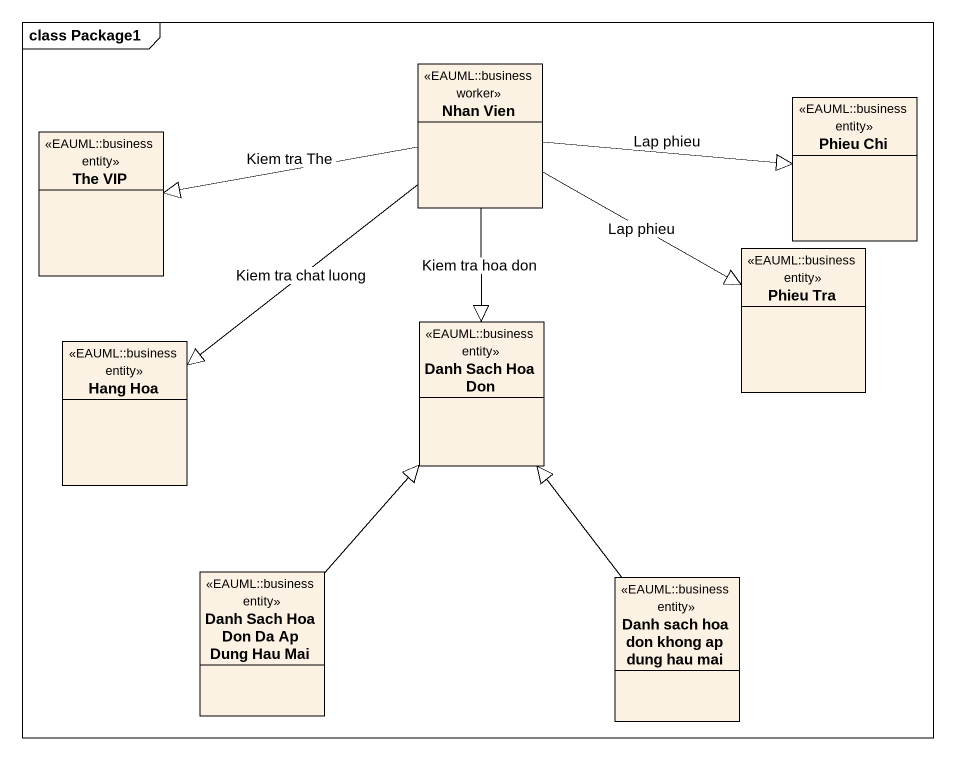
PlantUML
@startuml
mainframe class Package1
hide circle
hide empty members
class "Nhan Vien" as Nhan_Vien <<EAUML::business worker>>
class "The VIP" as The_VIP <<EAUML::business entity>>
class "Phieu Chi" as Phieu_Chi <<EAUML::business entity>>
class "Phieu Tra" as Phieu_Tra <<EAUML::business entity>>
class "Danh Sach Hoa Don" as Danh_Sach_Hoa_Don <<EAUML::business entity>>
class "Hang Hoa" as Hang_Hoa <<EAUML::business entity>>
class "Danh Sach Hoa Don Da Ap Dung Hau Mai" as Danh_Sach_Hoa_Don_Da_Ap <<EAUML::business entity>>
class "Danh sach hoa don khong ap dung hau mai" as Danh_sach_hoa_don_khong_ap <<EAUML::business entity>>
Nhan_Vien -left-|> The_VIP : Kiem tra The
Nhan_Vien -right-|> Phieu_Chi : Lap phieu
Nhan_Vien -right-|> Phieu_Tra : Lap phieu
Nhan_Vien --|> Danh_Sach_Hoa_Don : Kiem tra hoa don
Nhan_Vien --|> Hang_Hoa : Kiem tra chat luong
Danh_Sach_Hoa_Don_Da_Ap -up-|> Danh_Sach_Hoa_Don
Danh_sach_hoa_don_khong_ap -up-|> Danh_Sach_Hoa_Don
@enduml
